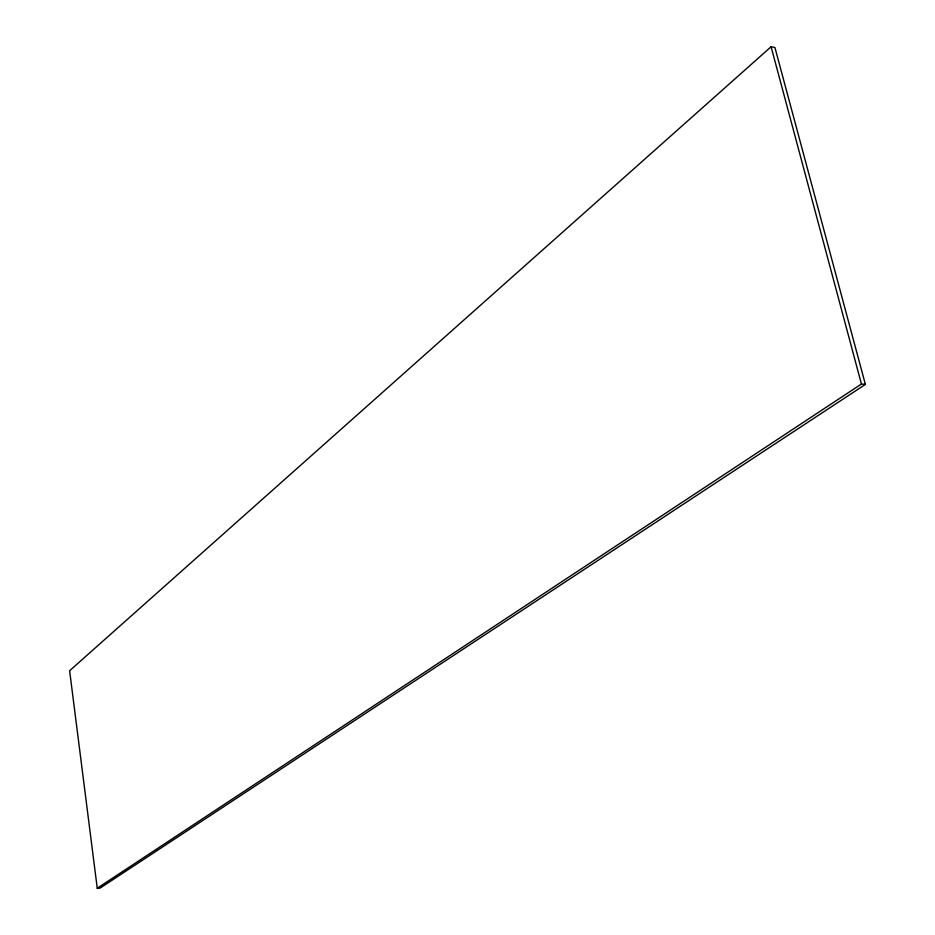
<?xml version="1.0" encoding="UTF-8"?>
<svg xmlns="http://www.w3.org/2000/svg" width="935" height="935" viewBox="0 0 935 935"><rect width="100%" height="100%" fill="white"/><g stroke="black" fill="none" stroke-linecap="round" stroke-linejoin="round"><path stroke-width="1.4" d="M771.094 46.75L69.622 670.734L97.252 888.25L100.08 888.11L865.378 384.414L774.928 47.498L771.094 46.75L861.439 384.028L865.378 384.414M97.252 888.25L861.439 384.028"/></g></svg>
